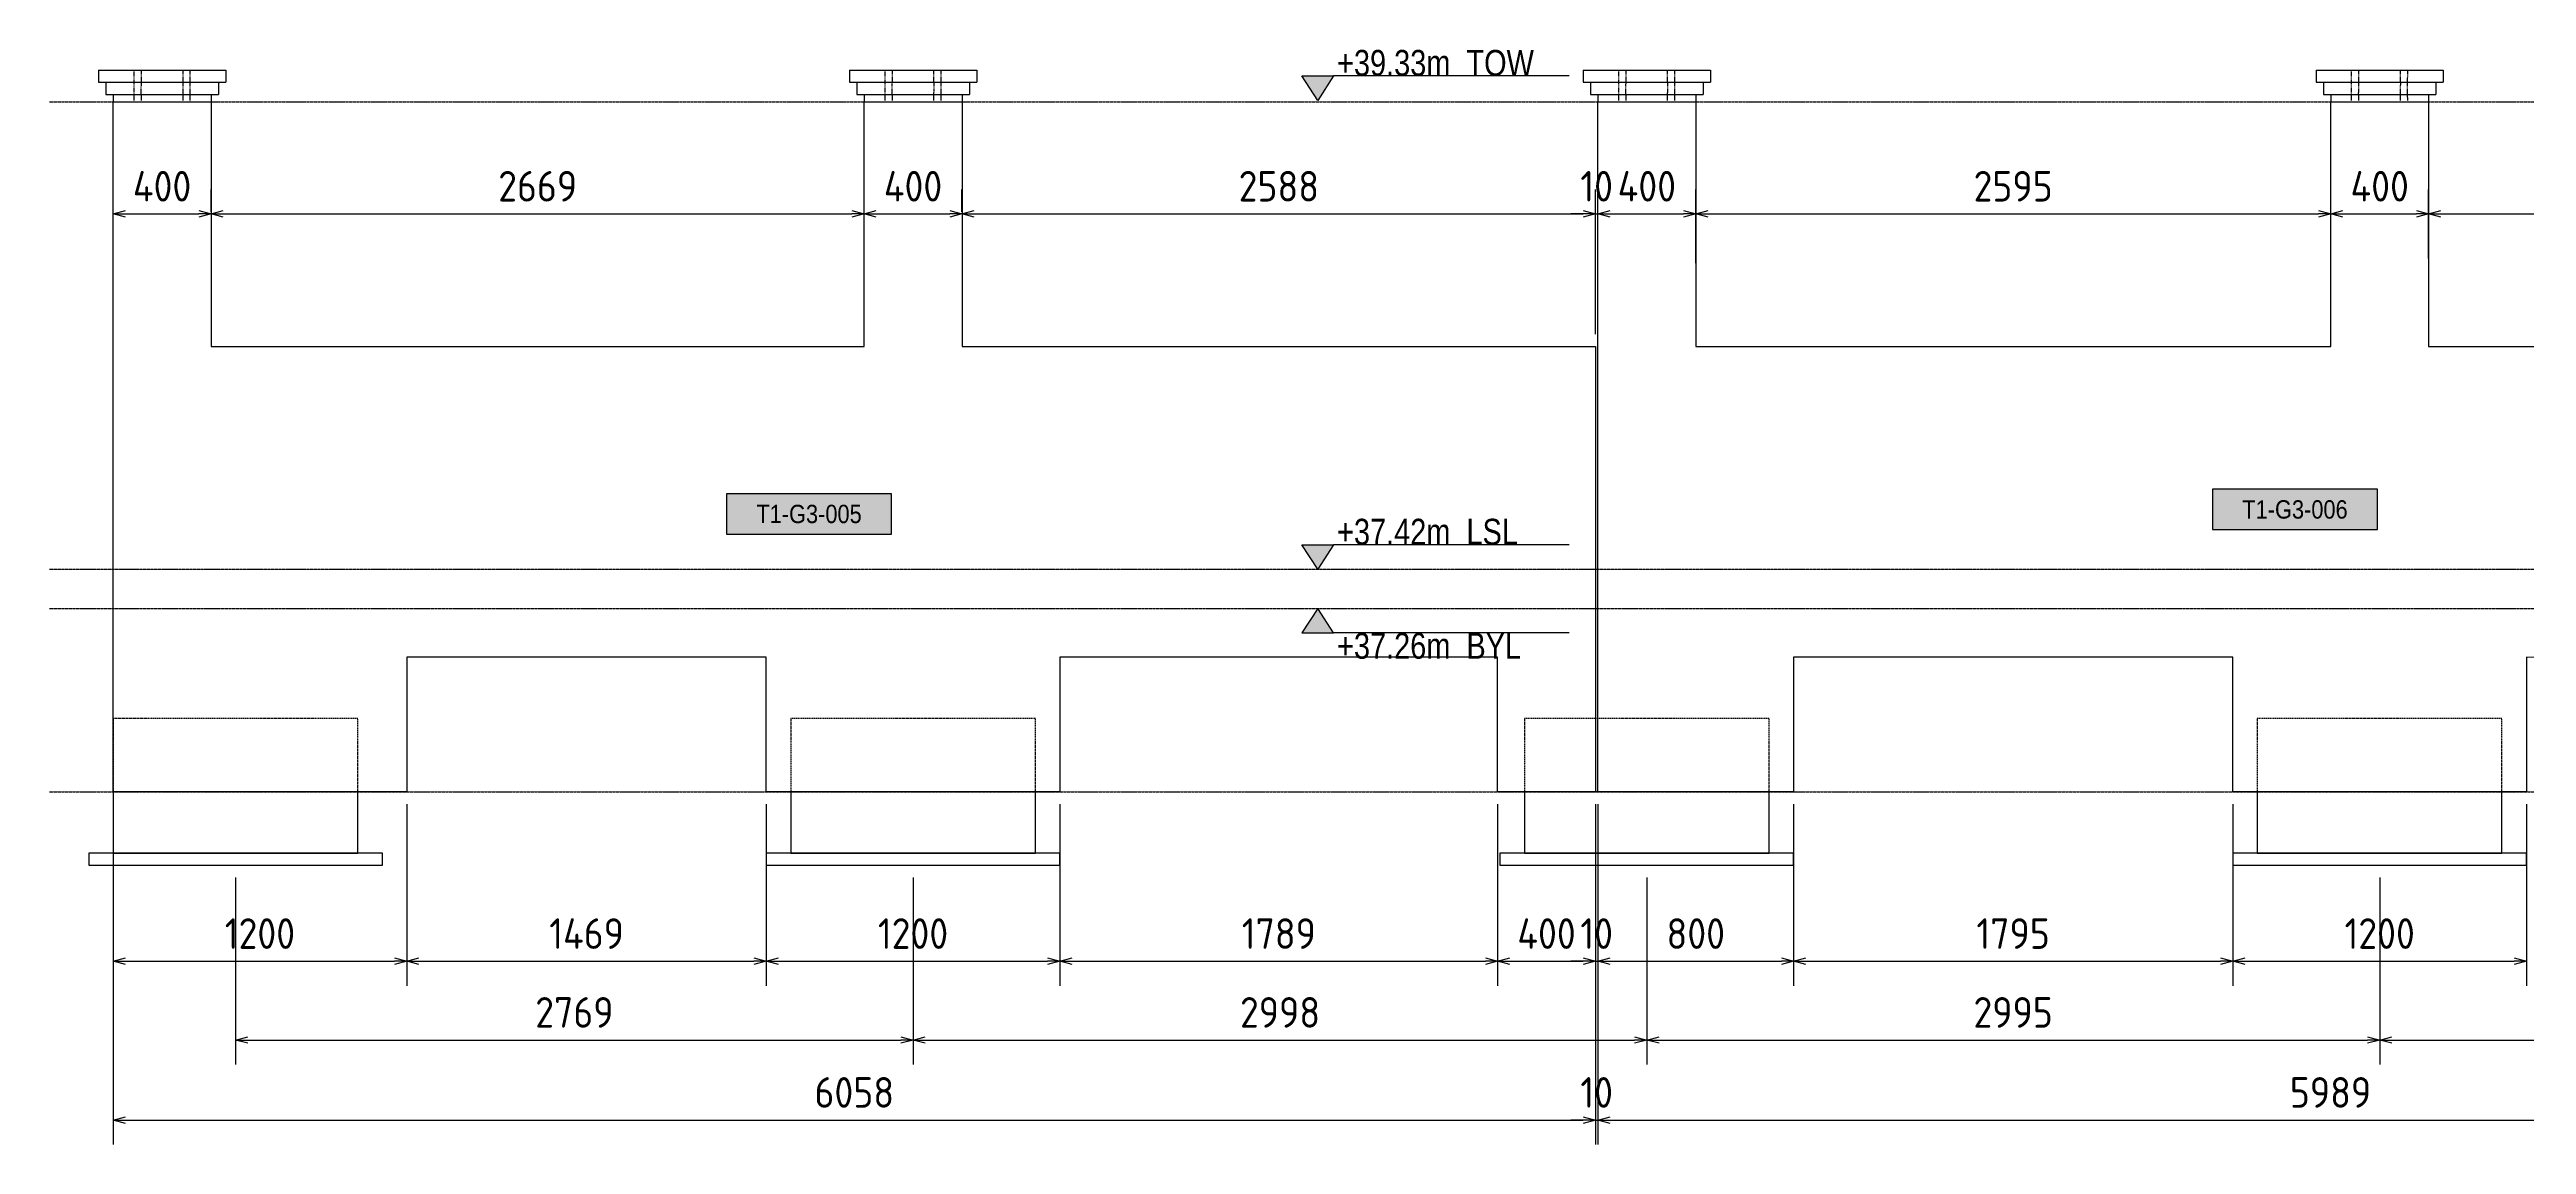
# Model space of a CAD drawing. Header units: centimetres. Extents: x -6122352 to 7132207, y -1694241 to 1947892.
# Drawn here: x 3273007 to 3283130, y 126438 to 130913 of the extents above; entities that cross this region are included whole.
import ezdxf
from ezdxf.enums import TextEntityAlignment as Align

# ---------------------------------------------------------------- set-up
doc = ezdxf.new("R2010")
doc.units = ezdxf.units.CM
doc.header["$MEASUREMENT"] = 0
doc.header["$PDMODE"] = 66
doc.header["$PDSIZE"] = 100
for name, pattern in [('23585-XR-AR-END-SETTING OUT PLAN$0$HIDDEN', [0.375, 0.25, -0.125]), ('DASHED2', [0.375, 0.25, -0.125]), ('DXK_LINE_DOT2', [3.9198, 1.9599, -1.9599])]:
    doc.linetypes.add(name, pattern=pattern)
for name, color, linetype in [('@MI-TYPE-01', 30, 'Continuous'), ('JML-Dimension', 1, 'Continuous'), ('PANEL-TAGS', 7, 'Continuous'), ('SECTION', 130, 'Continuous')]:
    doc.layers.add(name, color=color, linetype=linetype)
doc.styles.add('PANELTAG_STYLE', font='arial.ttf')
doc.styles.add('Schueco-BEMSTIL', font='isocpeur.ttf', dxfattribs={"width": 0.9})
doc.styles.add('txt-Pisa-std', font='arial.ttf', dxfattribs={"width": 0.8})
doc.dimstyles.new('MI- JWC-TXT-2.5 MM', dxfattribs={"dimscale": 1.5, "dimtxt": 2.5, "dimasz": 1, "dimexe": 2, "dimexo": 1, "dimgap": 1, "dimtad": 1, "dimdec": 0, "dimdsep": 46, "dimtxsty": 'Schueco-BEMSTIL', "dimblk": 'OPEN30', "dimcen": 0, "dimdle": 2, "dimclrd": 140, "dimclre": 8, "dimclrt": 40, "dimadec": 0, "dimazin": 2, "dimtfac": 1, "dimtdec": 0, "dimtix": 1, "dimtmove": 2, "dimatfit": 3, "dimldrblk": 'OPEN', "dimfxl": 2, "dimlwd": -1, "dimlwe": -1, "dimarcsym": 0})

# ---------------------------------------------------------------- blocks, each defined once
blk = doc.blocks.new('*U2058')
at = {"layer": 'JML-Dimension'}
h = blk.add_hatch(color=10, dxfattribs=at)
h.dxf.hatch_style = 1
h.paths.add_polyline_path([(0, 0), (-1.54, 2.37), (1.54, 2.37)])
blk.add_line((24.31, 2.37), (1.54, 2.37), dxfattribs=at)
blk.add_lwpolyline([(0, 0), (-1.54, 2.37), (1.54, 2.37), (0, 0)], dxfattribs=at)
at = {"color": 5, "style": 'txt-Pisa-std', "width": 0.8}
blk.add_attdef('+0.0', text='', height=2.5, dxfattribs=at).set_placement((1.87, 2.37), align=Align.BOTTOM_LEFT)
blk = doc.blocks.new('T1-FOOTING ELEVATION')
at = {"color": 9}
blk.add_lwpolyline([(-600, -250), (600, -250), (600, -300), (-600, -300)], close=True, dxfattribs=at)
at = {"layer": '@MI-TYPE-01', "color": 114, "linetype": '23585-XR-AR-END-SETTING OUT PLAN$0$HIDDEN', "ltscale": 20, "true_color": 0x139b48}
blk.add_lwpolyline([(-500, 0), (-500, 300), (500, 300), (500, 0)], dxfattribs=at)
at = {"layer": '@MI-TYPE-01', "color": 114, "true_color": 0x139b48}
blk.add_lwpolyline([(-500, 0), (500, 0), (500, -250), (-500, -250)], close=True, dxfattribs=at)
blk = doc.blocks.new('COPING')
at = {"color": 144, "linetype": 'Continuous', "true_color": 0x1571b2}
for p, q in [((-40577, 19537), (-40057, 19537)), ((-40577, 19537), (-40577, 19487)), ((-40057, 19537), (-40057, 19487)), ((-40577, 19487), (-40057, 19487)), ((-40547, 19487), (-40547, 19437)), ((-40547, 19437), (-40087, 19437)), ((-40517, 19437), (-40517, 19407)), ((-40117, 19437), (-40117, 19407)), ((-40087, 19487), (-40087, 19437)), ((-40517, 19407), (-40117, 19407))]:
    blk.add_line(p, q, dxfattribs=at)
at = {"color": 144, "linetype": 'DXK_LINE_DOT2', "true_color": 0x1571b2}
for p, q in [((-40432, 19437), (-40432, 19537)), ((-40402, 19487), (-40402, 19537)), ((-40232, 19487), (-40232, 19537)), ((-40203, 19487), (-40202, 19537)), ((-40432, 19407), (-40432, 19437)), ((-40403, 19438), (-40402, 19487)), ((-40402, 19407), (-40402, 19437)), ((-40232, 19438), (-40231, 19487)), ((-40232, 19407), (-40232, 19437)), ((-40203, 19438), (-40203, 19486)), ((-40202, 19407), (-40203, 19437))]:
    blk.add_line(p, q, dxfattribs=at)
blk = doc.blocks.new('_Open30')
at = {"color": 0, "linetype": 'ByBlock', "lineweight": -2}
for p, q in [((-1, 0.27), (0, 0)), ((0, 0), (-1, -0.27)), ((0, 0), (-1, 0))]:
    blk.add_line(p, q, dxfattribs=at)
blk = doc.blocks.new('*D5105')
at = {"layer": '@MI-TYPE-01', "color": 8, "transparency": 16777216}
for p, q in [((3273267, 127829), (3273267, 127087)), ((3274467, 127829), (3274467, 127087))]:
    blk.add_line(p, q, dxfattribs=at)
at = {"layer": '@MI-TYPE-01', "color": 140, "transparency": 16777216}
blk.add_line((3273317, 127187), (3274417, 127187), dxfattribs=at)
at = {"layer": 'Defpoints', "color": 0, "transparency": 16777216}
for p in [(3273267, 127879), (3274467, 127879), (3274467, 127187)]:
    blk.add_point(p, dxfattribs=at)
at = {"layer": '@MI-TYPE-01', "color": 140, "transparency": 16777216, "xscale": 50, "yscale": 50, "zscale": 50, "rotation": 180}
blk.add_blockref('_Open30', (3273267, 127187), dxfattribs=at)
at = {"layer": '@MI-TYPE-01', "color": 140, "transparency": 16777216, "xscale": 50, "yscale": 50, "zscale": 50}
blk.add_blockref('_Open30', (3274467, 127187), dxfattribs=at)
at = {"layer": '@MI-TYPE-01', "color": 40, "transparency": 16777216, "insert": (3273867, 127300), "char_height": 125, "attachment_point": 5, "style": 'Schueco-BEMSTIL'}
blk.add_mtext('1200', dxfattribs=at)
blk = doc.blocks.new('_Open')
at = {"color": 0, "linetype": 'ByBlock', "lineweight": -2}
for p, q in [((-1, 0.2), (0, 0)), ((-1, -0.2), (0, 0)), ((0, 0), (-1, 0))]:
    blk.add_line(p, q, dxfattribs=at)
blk = doc.blocks.new('*D5106')
at = {"layer": '@MI-TYPE-01', "color": 8, "transparency": 16777216}
for p, q in [((3274467, 127829), (3274467, 127087)), ((3275936, 127829), (3275936, 127087))]:
    blk.add_line(p, q, dxfattribs=at)
at = {"layer": '@MI-TYPE-01', "color": 140, "transparency": 16777216}
blk.add_line((3274517, 127187), (3275886, 127187), dxfattribs=at)
at = {"layer": 'Defpoints', "color": 0, "transparency": 16777216}
for p in [(3274467, 127879), (3275936, 127879), (3275936, 127187)]:
    blk.add_point(p, dxfattribs=at)
at = {"layer": '@MI-TYPE-01', "color": 140, "transparency": 16777216, "xscale": 50, "yscale": 50, "zscale": 50, "rotation": 180}
blk.add_blockref('_Open30', (3274467, 127187), dxfattribs=at)
at = {"layer": '@MI-TYPE-01', "color": 140, "transparency": 16777216, "xscale": 50, "yscale": 50, "zscale": 50}
blk.add_blockref('_Open30', (3275936, 127187), dxfattribs=at)
at = {"layer": '@MI-TYPE-01', "color": 40, "transparency": 16777216, "insert": (3275202, 127300), "char_height": 125, "attachment_point": 5, "style": 'Schueco-BEMSTIL'}
blk.add_mtext('1469', dxfattribs=at)
blk = doc.blocks.new('*D5107')
at = {"layer": '@MI-TYPE-01', "color": 8, "transparency": 16777216}
for p, q in [((3275936, 127829), (3275936, 127087)), ((3277136, 127829), (3277136, 127087))]:
    blk.add_line(p, q, dxfattribs=at)
at = {"layer": '@MI-TYPE-01', "color": 140, "transparency": 16777216}
blk.add_line((3275986, 127187), (3277086, 127187), dxfattribs=at)
at = {"layer": 'Defpoints', "color": 0, "transparency": 16777216}
for p in [(3275936, 127879), (3277136, 127879), (3277136, 127187)]:
    blk.add_point(p, dxfattribs=at)
at = {"layer": '@MI-TYPE-01', "color": 140, "transparency": 16777216, "xscale": 50, "yscale": 50, "zscale": 50, "rotation": 180}
blk.add_blockref('_Open30', (3275936, 127187), dxfattribs=at)
at = {"layer": '@MI-TYPE-01', "color": 140, "transparency": 16777216, "xscale": 50, "yscale": 50, "zscale": 50}
blk.add_blockref('_Open30', (3277136, 127187), dxfattribs=at)
at = {"layer": '@MI-TYPE-01', "color": 40, "transparency": 16777216, "insert": (3276536, 127300), "char_height": 125, "attachment_point": 5, "style": 'Schueco-BEMSTIL'}
blk.add_mtext('1200', dxfattribs=at)
blk = doc.blocks.new('*D5108')
at = {"layer": '@MI-TYPE-01', "color": 8, "transparency": 16777216}
for p, q in [((3277136, 127829), (3277136, 127087)), ((3278925, 127829), (3278925, 127087))]:
    blk.add_line(p, q, dxfattribs=at)
at = {"layer": '@MI-TYPE-01', "color": 140, "transparency": 16777216}
blk.add_line((3277186, 127187), (3278875, 127187), dxfattribs=at)
at = {"layer": 'Defpoints', "color": 0, "transparency": 16777216}
for p in [(3277136, 127879), (3278925, 127879), (3278925, 127187)]:
    blk.add_point(p, dxfattribs=at)
at = {"layer": '@MI-TYPE-01', "color": 140, "transparency": 16777216, "xscale": 50, "yscale": 50, "zscale": 50, "rotation": 180}
blk.add_blockref('_Open30', (3277136, 127187), dxfattribs=at)
at = {"layer": '@MI-TYPE-01', "color": 140, "transparency": 16777216, "xscale": 50, "yscale": 50, "zscale": 50}
blk.add_blockref('_Open30', (3278925, 127187), dxfattribs=at)
at = {"layer": '@MI-TYPE-01', "color": 40, "transparency": 16777216, "insert": (3278031, 127300), "char_height": 125, "attachment_point": 5, "style": 'Schueco-BEMSTIL'}
blk.add_mtext('1789', dxfattribs=at)
blk = doc.blocks.new('*D5109')
at = {"layer": '@MI-TYPE-01', "color": 8, "transparency": 16777216}
for p, q in [((3278925, 127829), (3278925, 127087)), ((3279325, 127829), (3279325, 127087))]:
    blk.add_line(p, q, dxfattribs=at)
at = {"layer": '@MI-TYPE-01', "color": 140, "transparency": 16777216}
blk.add_line((3278975, 127187), (3279275, 127187), dxfattribs=at)
at = {"layer": 'Defpoints', "color": 0, "transparency": 16777216}
for p in [(3278925, 127879), (3279325, 127879), (3279325, 127187)]:
    blk.add_point(p, dxfattribs=at)
at = {"layer": '@MI-TYPE-01', "color": 140, "transparency": 16777216, "xscale": 50, "yscale": 50, "zscale": 50, "rotation": 180}
blk.add_blockref('_Open30', (3278925, 127187), dxfattribs=at)
at = {"layer": '@MI-TYPE-01', "color": 140, "transparency": 16777216, "xscale": 50, "yscale": 50, "zscale": 50}
blk.add_blockref('_Open30', (3279325, 127187), dxfattribs=at)
at = {"layer": '@MI-TYPE-01', "color": 40, "transparency": 16777216, "insert": (3279125, 127300), "char_height": 125, "attachment_point": 5, "style": 'Schueco-BEMSTIL'}
blk.add_mtext('400', dxfattribs=at)
blk = doc.blocks.new('*D5110')
at = {"layer": '@MI-TYPE-01', "color": 8, "transparency": 16777216}
for p, q in [((3279325, 127829), (3279325, 127087)), ((3279335, 127829), (3279335, 127087))]:
    blk.add_line(p, q, dxfattribs=at)
at = {"layer": '@MI-TYPE-01', "color": 140, "transparency": 16777216}
for p, q in [((3279275, 127187), (3279225, 127187)), ((3279325, 127187), (3279335, 127187)), ((3279385, 127187), (3279435, 127187))]:
    blk.add_line(p, q, dxfattribs=at)
at = {"layer": 'Defpoints', "color": 0, "transparency": 16777216}
for p in [(3279325, 127879), (3279335, 127879), (3279335, 127187)]:
    blk.add_point(p, dxfattribs=at)
at = {"layer": '@MI-TYPE-01', "color": 140, "transparency": 16777216, "xscale": 50, "yscale": 50, "zscale": 50}
blk.add_blockref('_Open30', (3279325, 127187), dxfattribs=at)
at = {"layer": '@MI-TYPE-01', "color": 140, "transparency": 16777216, "xscale": 50, "yscale": 50, "zscale": 50, "rotation": 180}
blk.add_blockref('_Open30', (3279335, 127187), dxfattribs=at)
at = {"layer": '@MI-TYPE-01', "color": 40, "transparency": 16777216, "insert": (3279330, 127300), "char_height": 125, "attachment_point": 5, "style": 'Schueco-BEMSTIL'}
blk.add_mtext('10', dxfattribs=at)
blk = doc.blocks.new('*D5111')
at = {"layer": '@MI-TYPE-01', "color": 8, "transparency": 16777216}
for p, q in [((3279335, 127829), (3279335, 127087)), ((3280135, 127829), (3280135, 127087))]:
    blk.add_line(p, q, dxfattribs=at)
at = {"layer": '@MI-TYPE-01', "color": 140, "transparency": 16777216}
blk.add_line((3279385, 127187), (3280085, 127187), dxfattribs=at)
at = {"layer": 'Defpoints', "color": 0, "transparency": 16777216}
for p in [(3279335, 127879), (3280135, 127879), (3280135, 127187)]:
    blk.add_point(p, dxfattribs=at)
at = {"layer": '@MI-TYPE-01', "color": 140, "transparency": 16777216, "xscale": 50, "yscale": 50, "zscale": 50, "rotation": 180}
blk.add_blockref('_Open30', (3279335, 127187), dxfattribs=at)
at = {"layer": '@MI-TYPE-01', "color": 140, "transparency": 16777216, "xscale": 50, "yscale": 50, "zscale": 50}
blk.add_blockref('_Open30', (3280135, 127187), dxfattribs=at)
at = {"layer": '@MI-TYPE-01', "color": 40, "transparency": 16777216, "insert": (3279735, 127300), "char_height": 125, "attachment_point": 5, "style": 'Schueco-BEMSTIL'}
blk.add_mtext('800', dxfattribs=at)
blk = doc.blocks.new('*D5112')
at = {"layer": '@MI-TYPE-01', "color": 8, "transparency": 16777216}
for p, q in [((3280135, 127829), (3280135, 127087)), ((3281930, 127829), (3281930, 127087))]:
    blk.add_line(p, q, dxfattribs=at)
at = {"layer": '@MI-TYPE-01', "color": 140, "transparency": 16777216}
blk.add_line((3280185, 127187), (3281880, 127187), dxfattribs=at)
at = {"layer": 'Defpoints', "color": 0, "transparency": 16777216}
for p in [(3280135, 127879), (3281930, 127879), (3281930, 127187)]:
    blk.add_point(p, dxfattribs=at)
at = {"layer": '@MI-TYPE-01', "color": 140, "transparency": 16777216, "xscale": 50, "yscale": 50, "zscale": 50, "rotation": 180}
blk.add_blockref('_Open30', (3280135, 127187), dxfattribs=at)
at = {"layer": '@MI-TYPE-01', "color": 140, "transparency": 16777216, "xscale": 50, "yscale": 50, "zscale": 50}
blk.add_blockref('_Open30', (3281930, 127187), dxfattribs=at)
at = {"layer": '@MI-TYPE-01', "color": 40, "transparency": 16777216, "insert": (3281032, 127300), "char_height": 125, "attachment_point": 5, "style": 'Schueco-BEMSTIL'}
blk.add_mtext('1795', dxfattribs=at)
blk = doc.blocks.new('*D5113')
at = {"layer": '@MI-TYPE-01', "color": 8, "transparency": 16777216}
for p, q in [((3281930, 127829), (3281930, 127087)), ((3283130, 127829), (3283130, 127087))]:
    blk.add_line(p, q, dxfattribs=at)
at = {"layer": '@MI-TYPE-01', "color": 140, "transparency": 16777216}
blk.add_line((3281980, 127187), (3283080, 127187), dxfattribs=at)
at = {"layer": 'Defpoints', "color": 0, "transparency": 16777216}
for p in [(3281930, 127879), (3283130, 127879), (3283130, 127187)]:
    blk.add_point(p, dxfattribs=at)
at = {"layer": '@MI-TYPE-01', "color": 140, "transparency": 16777216, "xscale": 50, "yscale": 50, "zscale": 50, "rotation": 180}
blk.add_blockref('_Open30', (3281930, 127187), dxfattribs=at)
at = {"layer": '@MI-TYPE-01', "color": 140, "transparency": 16777216, "xscale": 50, "yscale": 50, "zscale": 50}
blk.add_blockref('_Open30', (3283130, 127187), dxfattribs=at)
at = {"layer": '@MI-TYPE-01', "color": 40, "transparency": 16777216, "insert": (3282530, 127300), "char_height": 125, "attachment_point": 5, "style": 'Schueco-BEMSTIL'}
blk.add_mtext('1200', dxfattribs=at)
blk = doc.blocks.new('*D5122')
at = {"layer": '@MI-TYPE-01', "color": 8, "transparency": 16777216}
for p, q in [((3273767, 127529), (3273767, 126765)), ((3276536, 127529), (3276536, 126765))]:
    blk.add_line(p, q, dxfattribs=at)
at = {"layer": '@MI-TYPE-01', "color": 140, "transparency": 16777216}
blk.add_line((3273817, 126865), (3276486, 126865), dxfattribs=at)
at = {"layer": 'Defpoints', "color": 0, "transparency": 16777216}
for p in [(3273767, 127579), (3276536, 127579), (3276536, 126865)]:
    blk.add_point(p, dxfattribs=at)
at = {"layer": '@MI-TYPE-01', "color": 140, "transparency": 16777216, "xscale": 50, "yscale": 50, "zscale": 50, "rotation": 180}
blk.add_blockref('_Open30', (3273767, 126865), dxfattribs=at)
at = {"layer": '@MI-TYPE-01', "color": 140, "transparency": 16777216, "xscale": 50, "yscale": 50, "zscale": 50}
blk.add_blockref('_Open30', (3276536, 126865), dxfattribs=at)
at = {"layer": '@MI-TYPE-01', "color": 40, "transparency": 16777216, "insert": (3275152, 126978), "char_height": 125, "attachment_point": 5, "style": 'Schueco-BEMSTIL'}
blk.add_mtext('2769', dxfattribs=at)
blk = doc.blocks.new('*D5123')
at = {"layer": '@MI-TYPE-01', "color": 8, "transparency": 16777216}
for p, q in [((3276536, 127529), (3276536, 126765)), ((3279535, 127529), (3279535, 126765))]:
    blk.add_line(p, q, dxfattribs=at)
at = {"layer": '@MI-TYPE-01', "color": 140, "transparency": 16777216}
blk.add_line((3276586, 126865), (3279485, 126865), dxfattribs=at)
at = {"layer": 'Defpoints', "color": 0, "transparency": 16777216}
for p in [(3276536, 127579), (3279535, 127579), (3279535, 126865)]:
    blk.add_point(p, dxfattribs=at)
at = {"layer": '@MI-TYPE-01', "color": 140, "transparency": 16777216, "xscale": 50, "yscale": 50, "zscale": 50, "rotation": 180}
blk.add_blockref('_Open30', (3276536, 126865), dxfattribs=at)
at = {"layer": '@MI-TYPE-01', "color": 140, "transparency": 16777216, "xscale": 50, "yscale": 50, "zscale": 50}
blk.add_blockref('_Open30', (3279535, 126865), dxfattribs=at)
at = {"layer": '@MI-TYPE-01', "color": 40, "transparency": 16777216, "insert": (3278036, 126978), "char_height": 125, "attachment_point": 5, "style": 'Schueco-BEMSTIL'}
blk.add_mtext('2998', dxfattribs=at)
blk = doc.blocks.new('*D5124')
at = {"layer": '@MI-TYPE-01', "color": 8, "transparency": 16777216}
for p, q in [((3279535, 127529), (3279535, 126765)), ((3282530, 127529), (3282530, 126765))]:
    blk.add_line(p, q, dxfattribs=at)
at = {"layer": '@MI-TYPE-01', "color": 140, "transparency": 16777216}
blk.add_line((3279585, 126865), (3282480, 126865), dxfattribs=at)
at = {"layer": 'Defpoints', "color": 0, "transparency": 16777216}
for p in [(3279535, 127579), (3282530, 127579), (3282530, 126865)]:
    blk.add_point(p, dxfattribs=at)
at = {"layer": '@MI-TYPE-01', "color": 140, "transparency": 16777216, "xscale": 50, "yscale": 50, "zscale": 50, "rotation": 180}
blk.add_blockref('_Open30', (3279535, 126865), dxfattribs=at)
at = {"layer": '@MI-TYPE-01', "color": 140, "transparency": 16777216, "xscale": 50, "yscale": 50, "zscale": 50}
blk.add_blockref('_Open30', (3282530, 126865), dxfattribs=at)
at = {"layer": '@MI-TYPE-01', "color": 40, "transparency": 16777216, "insert": (3281032, 126978), "char_height": 125, "attachment_point": 5, "style": 'Schueco-BEMSTIL'}
blk.add_mtext('2995', dxfattribs=at)
blk = doc.blocks.new('*D5125')
at = {"layer": '@MI-TYPE-01', "color": 8, "transparency": 16777216}
for p, q in [((3282530, 127529), (3282530, 126765)), ((3285504, 127529), (3285504, 126765))]:
    blk.add_line(p, q, dxfattribs=at)
at = {"layer": '@MI-TYPE-01', "color": 140, "transparency": 16777216}
blk.add_line((3282580, 126865), (3285454, 126865), dxfattribs=at)
at = {"layer": 'Defpoints', "color": 0, "transparency": 16777216}
for p in [(3282530, 127579), (3285504, 127579), (3285504, 126865)]:
    blk.add_point(p, dxfattribs=at)
at = {"layer": '@MI-TYPE-01', "color": 140, "transparency": 16777216, "xscale": 50, "yscale": 50, "zscale": 50, "rotation": 180}
blk.add_blockref('_Open30', (3282530, 126865), dxfattribs=at)
at = {"layer": '@MI-TYPE-01', "color": 140, "transparency": 16777216, "xscale": 50, "yscale": 50, "zscale": 50}
blk.add_blockref('_Open30', (3285504, 126865), dxfattribs=at)
at = {"layer": '@MI-TYPE-01', "color": 40, "transparency": 16777216, "insert": (3284017, 126978), "char_height": 125, "attachment_point": 5, "style": 'Schueco-BEMSTIL'}
blk.add_mtext('2974', dxfattribs=at)
blk = doc.blocks.new('*D5128')
at = {"layer": '@MI-TYPE-01', "color": 8, "transparency": 16777216}
for p, q in [((3273267, 127829), (3273267, 126438)), ((3279325, 127829), (3279325, 126438))]:
    blk.add_line(p, q, dxfattribs=at)
at = {"layer": '@MI-TYPE-01', "color": 140, "transparency": 16777216}
blk.add_line((3273317, 126538), (3279275, 126538), dxfattribs=at)
at = {"layer": 'Defpoints', "color": 0, "transparency": 16777216}
for p in [(3273267, 127879), (3279325, 127879), (3279325, 126538)]:
    blk.add_point(p, dxfattribs=at)
at = {"layer": '@MI-TYPE-01', "color": 140, "transparency": 16777216, "xscale": 50, "yscale": 50, "zscale": 50, "rotation": 180}
blk.add_blockref('_Open30', (3273267, 126538), dxfattribs=at)
at = {"layer": '@MI-TYPE-01', "color": 140, "transparency": 16777216, "xscale": 50, "yscale": 50, "zscale": 50}
blk.add_blockref('_Open30', (3279325, 126538), dxfattribs=at)
at = {"layer": '@MI-TYPE-01', "color": 40, "transparency": 16777216, "insert": (3276296, 126651), "char_height": 125, "attachment_point": 5, "style": 'Schueco-BEMSTIL'}
blk.add_mtext('6058', dxfattribs=at)
blk = doc.blocks.new('*D5129')
at = {"layer": '@MI-TYPE-01', "color": 8, "transparency": 16777216}
for p, q in [((3279325, 127829), (3279325, 126438)), ((3279335, 127829), (3279335, 126438))]:
    blk.add_line(p, q, dxfattribs=at)
at = {"layer": '@MI-TYPE-01', "color": 140, "transparency": 16777216}
for p, q in [((3279275, 126538), (3279225, 126538)), ((3279325, 126538), (3279335, 126538)), ((3279385, 126538), (3279435, 126538))]:
    blk.add_line(p, q, dxfattribs=at)
at = {"layer": 'Defpoints', "color": 0, "transparency": 16777216}
for p in [(3279325, 127879), (3279335, 127879), (3279335, 126538)]:
    blk.add_point(p, dxfattribs=at)
at = {"layer": '@MI-TYPE-01', "color": 140, "transparency": 16777216, "xscale": 50, "yscale": 50, "zscale": 50}
blk.add_blockref('_Open30', (3279325, 126538), dxfattribs=at)
at = {"layer": '@MI-TYPE-01', "color": 140, "transparency": 16777216, "xscale": 50, "yscale": 50, "zscale": 50, "rotation": 180}
blk.add_blockref('_Open30', (3279335, 126538), dxfattribs=at)
at = {"layer": '@MI-TYPE-01', "color": 40, "transparency": 16777216, "insert": (3279330, 126651), "char_height": 125, "attachment_point": 5, "style": 'Schueco-BEMSTIL'}
blk.add_mtext('10', dxfattribs=at)
blk = doc.blocks.new('*D5130')
at = {"layer": '@MI-TYPE-01', "color": 8, "transparency": 16777216}
for p, q in [((3279335, 127829), (3279335, 126438)), ((3285323, 127829), (3285323, 126438))]:
    blk.add_line(p, q, dxfattribs=at)
at = {"layer": '@MI-TYPE-01', "color": 140, "transparency": 16777216}
blk.add_line((3279385, 126538), (3285273, 126538), dxfattribs=at)
at = {"layer": 'Defpoints', "color": 0, "transparency": 16777216}
for p in [(3279335, 127879), (3285323, 127879), (3285323, 126538)]:
    blk.add_point(p, dxfattribs=at)
at = {"layer": '@MI-TYPE-01', "color": 140, "transparency": 16777216, "xscale": 50, "yscale": 50, "zscale": 50, "rotation": 180}
blk.add_blockref('_Open30', (3279335, 126538), dxfattribs=at)
at = {"layer": '@MI-TYPE-01', "color": 140, "transparency": 16777216, "xscale": 50, "yscale": 50, "zscale": 50}
blk.add_blockref('_Open30', (3285323, 126538), dxfattribs=at)
at = {"layer": '@MI-TYPE-01', "color": 40, "transparency": 16777216, "insert": (3282329, 126651), "char_height": 125, "attachment_point": 5, "style": 'Schueco-BEMSTIL'}
blk.add_mtext('5989', dxfattribs=at)
blk = doc.blocks.new('*D5133')
at = {"layer": '@MI-TYPE-01', "color": 8, "transparency": 16777216}
for p, q in [((3273267, 130249), (3273267, 130341)), ((3273667, 130249), (3273667, 130341))]:
    blk.add_line(p, q, dxfattribs=at)
at = {"layer": '@MI-TYPE-01', "color": 140, "transparency": 16777216}
blk.add_line((3273317, 130241), (3273617, 130241), dxfattribs=at)
at = {"layer": 'Defpoints', "color": 0, "transparency": 16777216}
for p in [(3273267, 130199), (3273667, 130241), (3273667, 130199)]:
    blk.add_point(p, dxfattribs=at)
at = {"layer": '@MI-TYPE-01', "color": 140, "transparency": 16777216, "xscale": 50, "yscale": 50, "zscale": 50, "rotation": 180}
blk.add_blockref('_Open30', (3273267, 130241), dxfattribs=at)
at = {"layer": '@MI-TYPE-01', "color": 140, "transparency": 16777216, "xscale": 50, "yscale": 50, "zscale": 50}
blk.add_blockref('_Open30', (3273667, 130241), dxfattribs=at)
at = {"layer": '@MI-TYPE-01', "color": 40, "transparency": 16777216, "insert": (3273467, 130354), "char_height": 125, "attachment_point": 5, "style": 'Schueco-BEMSTIL'}
blk.add_mtext('400', dxfattribs=at)
blk = doc.blocks.new('*D5134')
at = {"layer": '@MI-TYPE-01', "color": 8, "transparency": 16777216}
for p, q in [((3273667, 130249), (3273667, 130341)), ((3276336, 130249), (3276336, 130341))]:
    blk.add_line(p, q, dxfattribs=at)
at = {"layer": '@MI-TYPE-01', "color": 140, "transparency": 16777216}
blk.add_line((3273717, 130241), (3276286, 130241), dxfattribs=at)
at = {"layer": 'Defpoints', "color": 0, "transparency": 16777216}
for p in [(3273667, 130199), (3276336, 130241), (3276336, 130199)]:
    blk.add_point(p, dxfattribs=at)
at = {"layer": '@MI-TYPE-01', "color": 140, "transparency": 16777216, "xscale": 50, "yscale": 50, "zscale": 50, "rotation": 180}
blk.add_blockref('_Open30', (3273667, 130241), dxfattribs=at)
at = {"layer": '@MI-TYPE-01', "color": 140, "transparency": 16777216, "xscale": 50, "yscale": 50, "zscale": 50}
blk.add_blockref('_Open30', (3276336, 130241), dxfattribs=at)
at = {"layer": '@MI-TYPE-01', "color": 40, "transparency": 16777216, "insert": (3275002, 130354), "char_height": 125, "attachment_point": 5, "style": 'Schueco-BEMSTIL'}
blk.add_mtext('2669', dxfattribs=at)
blk = doc.blocks.new('*D5135')
at = {"layer": '@MI-TYPE-01', "color": 8, "transparency": 16777216}
for p, q in [((3276336, 130249), (3276336, 130341)), ((3276736, 130249), (3276736, 130341))]:
    blk.add_line(p, q, dxfattribs=at)
at = {"layer": '@MI-TYPE-01', "color": 140, "transparency": 16777216}
blk.add_line((3276386, 130241), (3276686, 130241), dxfattribs=at)
at = {"layer": 'Defpoints', "color": 0, "transparency": 16777216}
for p in [(3276336, 130199), (3276736, 130241), (3276736, 130199)]:
    blk.add_point(p, dxfattribs=at)
at = {"layer": '@MI-TYPE-01', "color": 140, "transparency": 16777216, "xscale": 50, "yscale": 50, "zscale": 50, "rotation": 180}
blk.add_blockref('_Open30', (3276336, 130241), dxfattribs=at)
at = {"layer": '@MI-TYPE-01', "color": 140, "transparency": 16777216, "xscale": 50, "yscale": 50, "zscale": 50}
blk.add_blockref('_Open30', (3276736, 130241), dxfattribs=at)
at = {"layer": '@MI-TYPE-01', "color": 40, "transparency": 16777216, "insert": (3276536, 130354), "char_height": 125, "attachment_point": 5, "style": 'Schueco-BEMSTIL'}
blk.add_mtext('400', dxfattribs=at)
blk = doc.blocks.new('*D5136')
at = {"layer": '@MI-TYPE-01', "color": 8, "transparency": 16777216}
for p, q in [((3276736, 130249), (3276736, 130341)), ((3279325, 129749), (3279325, 130341))]:
    blk.add_line(p, q, dxfattribs=at)
at = {"layer": '@MI-TYPE-01', "color": 140, "transparency": 16777216}
blk.add_line((3276786, 130241), (3279275, 130241), dxfattribs=at)
at = {"layer": 'Defpoints', "color": 0, "transparency": 16777216}
for p in [(3276736, 130199), (3279325, 130241), (3279325, 129699)]:
    blk.add_point(p, dxfattribs=at)
at = {"layer": '@MI-TYPE-01', "color": 140, "transparency": 16777216, "xscale": 50, "yscale": 50, "zscale": 50, "rotation": 180}
blk.add_blockref('_Open30', (3276736, 130241), dxfattribs=at)
at = {"layer": '@MI-TYPE-01', "color": 140, "transparency": 16777216, "xscale": 50, "yscale": 50, "zscale": 50}
blk.add_blockref('_Open30', (3279325, 130241), dxfattribs=at)
at = {"layer": '@MI-TYPE-01', "color": 40, "transparency": 16777216, "insert": (3278031, 130354), "char_height": 125, "attachment_point": 5, "style": 'Schueco-BEMSTIL'}
blk.add_mtext('2588', dxfattribs=at)
blk = doc.blocks.new('*D5137')
at = {"layer": '@MI-TYPE-01', "color": 8, "transparency": 16777216}
for p, q in [((3279325, 129749), (3279325, 130341)), ((3279335, 129753), (3279335, 130341))]:
    blk.add_line(p, q, dxfattribs=at)
at = {"layer": '@MI-TYPE-01', "color": 140, "transparency": 16777216}
for p, q in [((3279275, 130241), (3279225, 130241)), ((3279325, 130241), (3279335, 130241)), ((3279385, 130241), (3279435, 130241))]:
    blk.add_line(p, q, dxfattribs=at)
at = {"layer": 'Defpoints', "color": 0, "transparency": 16777216}
for p in [(3279335, 130241), (3279325, 129699), (3279335, 129703)]:
    blk.add_point(p, dxfattribs=at)
at = {"layer": '@MI-TYPE-01', "color": 140, "transparency": 16777216, "xscale": 50, "yscale": 50, "zscale": 50}
blk.add_blockref('_Open30', (3279325, 130241), dxfattribs=at)
at = {"layer": '@MI-TYPE-01', "color": 140, "transparency": 16777216, "xscale": 50, "yscale": 50, "zscale": 50, "rotation": 180}
blk.add_blockref('_Open30', (3279335, 130241), dxfattribs=at)
at = {"layer": '@MI-TYPE-01', "color": 40, "transparency": 16777216, "insert": (3279330, 130354), "char_height": 125, "attachment_point": 5, "style": 'Schueco-BEMSTIL'}
blk.add_mtext('10', dxfattribs=at)
blk = doc.blocks.new('*D5138')
at = {"layer": '@MI-TYPE-01', "color": 8, "transparency": 16777216}
for p, q in [((3279335, 129753), (3279335, 130341)), ((3279735, 130040), (3279735, 130341))]:
    blk.add_line(p, q, dxfattribs=at)
at = {"layer": '@MI-TYPE-01', "color": 140, "transparency": 16777216}
blk.add_line((3279385, 130241), (3279685, 130241), dxfattribs=at)
at = {"layer": 'Defpoints', "color": 0, "transparency": 16777216}
for p in [(3279735, 130241), (3279735, 129990), (3279335, 129703)]:
    blk.add_point(p, dxfattribs=at)
at = {"layer": '@MI-TYPE-01', "color": 140, "transparency": 16777216, "xscale": 50, "yscale": 50, "zscale": 50, "rotation": 180}
blk.add_blockref('_Open30', (3279335, 130241), dxfattribs=at)
at = {"layer": '@MI-TYPE-01', "color": 140, "transparency": 16777216, "xscale": 50, "yscale": 50, "zscale": 50}
blk.add_blockref('_Open30', (3279735, 130241), dxfattribs=at)
at = {"layer": '@MI-TYPE-01', "color": 40, "transparency": 16777216, "insert": (3279535, 130354), "char_height": 125, "attachment_point": 5, "style": 'Schueco-BEMSTIL'}
blk.add_mtext('400', dxfattribs=at)
blk = doc.blocks.new('*D5139')
at = {"layer": '@MI-TYPE-01', "color": 8, "transparency": 16777216}
for p, q in [((3279735, 130040), (3279735, 130341)), ((3282330, 130000), (3282330, 130341))]:
    blk.add_line(p, q, dxfattribs=at)
at = {"layer": '@MI-TYPE-01', "color": 140, "transparency": 16777216}
blk.add_line((3279785, 130241), (3282280, 130241), dxfattribs=at)
at = {"layer": 'Defpoints', "color": 0, "transparency": 16777216}
for p in [(3282330, 130241), (3279735, 129990), (3282330, 129950)]:
    blk.add_point(p, dxfattribs=at)
at = {"layer": '@MI-TYPE-01', "color": 140, "transparency": 16777216, "xscale": 50, "yscale": 50, "zscale": 50, "rotation": 180}
blk.add_blockref('_Open30', (3279735, 130241), dxfattribs=at)
at = {"layer": '@MI-TYPE-01', "color": 140, "transparency": 16777216, "xscale": 50, "yscale": 50, "zscale": 50}
blk.add_blockref('_Open30', (3282330, 130241), dxfattribs=at)
at = {"layer": '@MI-TYPE-01', "color": 40, "transparency": 16777216, "insert": (3281032, 130354), "char_height": 125, "attachment_point": 5, "style": 'Schueco-BEMSTIL'}
blk.add_mtext('2595', dxfattribs=at)
blk = doc.blocks.new('*D5140')
at = {"layer": '@MI-TYPE-01', "color": 8, "transparency": 16777216}
for p, q in [((3282330, 130000), (3282330, 130341)), ((3282730, 130059), (3282730, 130341))]:
    blk.add_line(p, q, dxfattribs=at)
at = {"layer": '@MI-TYPE-01', "color": 140, "transparency": 16777216}
blk.add_line((3282380, 130241), (3282680, 130241), dxfattribs=at)
at = {"layer": 'Defpoints', "color": 0, "transparency": 16777216}
for p in [(3282730, 130241), (3282730, 130009), (3282330, 129950)]:
    blk.add_point(p, dxfattribs=at)
at = {"layer": '@MI-TYPE-01', "color": 140, "transparency": 16777216, "xscale": 50, "yscale": 50, "zscale": 50, "rotation": 180}
blk.add_blockref('_Open30', (3282330, 130241), dxfattribs=at)
at = {"layer": '@MI-TYPE-01', "color": 140, "transparency": 16777216, "xscale": 50, "yscale": 50, "zscale": 50}
blk.add_blockref('_Open30', (3282730, 130241), dxfattribs=at)
at = {"layer": '@MI-TYPE-01', "color": 40, "transparency": 16777216, "insert": (3282530, 130354), "char_height": 125, "attachment_point": 5, "style": 'Schueco-BEMSTIL'}
blk.add_mtext('400', dxfattribs=at)
blk = doc.blocks.new('*D5141')
at = {"layer": '@MI-TYPE-01', "color": 8, "transparency": 16777216}
for p, q in [((3282730, 130059), (3282730, 130341)), ((3285323, 129749), (3285323, 130341))]:
    blk.add_line(p, q, dxfattribs=at)
at = {"layer": '@MI-TYPE-01', "color": 140, "transparency": 16777216}
blk.add_line((3282780, 130241), (3285273, 130241), dxfattribs=at)
at = {"layer": 'Defpoints', "color": 0, "transparency": 16777216}
for p in [(3285323, 130241), (3282730, 130009), (3285323, 129699)]:
    blk.add_point(p, dxfattribs=at)
at = {"layer": '@MI-TYPE-01', "color": 140, "transparency": 16777216, "xscale": 50, "yscale": 50, "zscale": 50, "rotation": 180}
blk.add_blockref('_Open30', (3282730, 130241), dxfattribs=at)
at = {"layer": '@MI-TYPE-01', "color": 140, "transparency": 16777216, "xscale": 50, "yscale": 50, "zscale": 50}
blk.add_blockref('_Open30', (3285323, 130241), dxfattribs=at)
at = {"layer": '@MI-TYPE-01', "color": 40, "transparency": 16777216, "insert": (3284027, 130354), "char_height": 125, "attachment_point": 5, "style": 'Schueco-BEMSTIL'}
blk.add_mtext('2594', dxfattribs=at)
blk = doc.blocks.new('PANELTAG')
at = {"layer": 'PANEL-TAGS', "color": 1}
blk.add_lwpolyline([(-13.5, -3.3), (13.5, -3.3), (13.5, 3.3), (-13.5, 3.3)], close=True, dxfattribs=at)
at = {"layer": 'PANEL-TAGS', "color": 40, "true_color": 0xffd700}
blk.add_solid([(-13.5, -3.3), (13.5, -3.3), (-13.5, 3.3), (13.5, 3.3)], dxfattribs=at)
at = {"layer": 'PANEL-TAGS', "color": 5, "style": 'PANELTAG_STYLE', "width": 0.85}
blk.add_attdef('TAGNO', text='', height=3, dxfattribs=at).set_placement((0, 0), align=Align.MIDDLE)

msp = doc.modelspace()

# ---------------------------------------------------------------- linework, layer by layer
at = {"color": 160, "linetype": 'DASHED2', "ltscale": 5}
for points in [[(3273007.08174, 130699.01906), (3291601.96219, 130699.01906)], [(3273007.08174, 128789.01906), (3291836.89199, 128789.01906)], [(3273007.08174, 128629.01906), (3291836.89199, 128629.01906)], [(3273007.08174, 127879.01906), (3291836.89199, 127879.01906)]]:
    msp.add_lwpolyline(points, dxfattribs=at)
at = {"layer": '@MI-TYPE-01', "color": 30}
for points in [[(3273267.42693, 129699.01906), (3273267.42693, 130699.01906), (3273667.42693, 130699.01906), (3273667.42693, 129699.01906), (3276336.42693, 129699.01906), (3276336.42693, 130699.01906), (3276736.42693, 130699.01906), (3276736.42693, 129699.01906), (3279324.82352, 129699.01906), (3279325.25792, 127879.01906), (3278925.25792, 127879.01906), (3278925.16409, 128429.01906), (3277136.42693, 128429.01906), (3277136.42693, 127879.01906), (3275936.42693, 127879.01906), (3275936.42693, 128429.01906), (3274467.42693, 128429.01906), (3274467.42693, 127879.01906), (3273267.42693, 127879.01906), (3273267.42693, 129699.01906)], [(3279334.82352, 128429.01906), (3279334.82352, 130699.01906), (3279734.82352, 130699.01906), (3279734.82352, 129699.01906), (3282329.82352, 129699.01906), (3282329.82352, 130699.01906), (3282729.82352, 130699.01906), (3282729.82352, 129699.01906), (3285323.36741, 129699.01906), (3285323.36741, 127879.01906), (3284923.36741, 127879.01906), (3284923.36741, 128418.94639), (3283129.82352, 128429.01906), (3283129.82352, 127879.01906), (3281929.82352, 127879.01906), (3281929.82352, 128429.01906), (3280134.82352, 128429.01906), (3280134.82352, 127879.01906), (3279334.82352, 127879.01906), (3279334.82352, 128429.01906)]]:
    msp.add_lwpolyline(points, dxfattribs=at)

# ---------------------------------------------------------------- block references
for p in [(3313784.53135, 111291.70086), (3316853.53135, 111291.70086), (3319851.92794, 111291.70086), (3322846.92794, 111291.70086)]:
    msp.add_blockref('COPING', p)
at = {"layer": '@MI-TYPE-01', "color": 30, "xscale": -1}
for p in [(3273767.42693, 127879.01906), (3276536.42693, 127879.01906), (3279534.82352, 127879.01906), (3282529.82352, 127879.01906)]:
    msp.add_blockref('T1-FOOTING ELEVATION', p, dxfattribs=at)
at = {"layer": 'PANEL-TAGS', "color": 30}
ref = msp.add_blockref('PANELTAG', (3276111.06237, 129014.8385), dxfattribs=dict(at, xscale=25, yscale=25, zscale=25))
ref.add_attrib('TAGNO', 'T1-G3-005', dxfattribs={"color": 5, "height": 75, "style": 'PANELTAG_STYLE', "width": 0.85}).set_placement((3276111.06237, 129014.8385), align=Align.MIDDLE_CENTER)
ref = msp.add_blockref('PANELTAG', (3282183.87529, 129033.30698), dxfattribs=dict(at, xscale=25, yscale=25, zscale=25))
ref.add_attrib('TAGNO', 'T1-G3-006', dxfattribs={"color": 5, "height": 75, "style": 'PANELTAG_STYLE', "width": 0.85}).set_placement((3282183.87529, 129033.30698), align=Align.MIDDLE_CENTER)
at = {"layer": 'SECTION', "color": 6}
ref = msp.add_blockref('*U2058', (3278189.79984, 130705.01906), dxfattribs=dict(at, xscale=42.30147098076819, yscale=42.30147098076819, zscale=42.30147098076819))
ref.add_attrib('+0.0', '+39.33m  TOW', (3278268.92849, 130805.27612), dxfattribs={"layer": 'JML-Dimension', "color": 5, "height": 105.7536775, "style": 'txt-Pisa-std', "width": 0.8})
ref = msp.add_blockref('*U2058', (3278189.79984, 128789.01906), dxfattribs=dict(at, xscale=42.30147098076819, yscale=42.30147098076819, zscale=42.30147098076819))
ref.add_attrib('+0.0', '+37.42m  LSL', (3278268.92849, 128889.27613), dxfattribs={"layer": 'JML-Dimension', "color": 5, "height": 105.7536775, "style": 'txt-Pisa-std', "width": 0.8})
ref = msp.add_blockref('*U2058', (3278189.79984, 128629.01906), dxfattribs=dict(at, xscale=-42.30147098076819, yscale=42.30147098076819, zscale=42.30147098076819, rotation=180))
ref.add_attrib('+0.0', '+37.26m  BYL', (3278268.92849, 128423.08046), dxfattribs={"layer": 'JML-Dimension', "color": 5, "height": 105.7536775, "style": 'txt-Pisa-std', "width": 0.8})

# ---------------------------------------------------------------- dimensions: what is measured, and where the dimension line sits
at = {"layer": '@MI-TYPE-01', "color": 30}
for base, p1, p2, picture, middle in [((3273667.42693, 130241.42969), (3273267.42693, 130199.01906), (3273667.42693, 130199.01906), '*D5133', (3273467.42693, 130353.92969)), ((3276336.42693, 130241.42969), (3273667.42693, 130199.01906), (3276336.42693, 130199.01906), '*D5134', (3275001.92693, 130353.92969)), ((3276736.42693, 130241.42969), (3276336.42693, 130199.01906), (3276736.42693, 130199.01906), '*D5135', (3276536.42693, 130353.92969)), ((3279324.82352, 130241.42969), (3276736.42693, 130199.01906), (3279324.82352, 129699.01906), '*D5136', (3278030.62523, 130353.92969)), ((3279334.82352, 130241.42969), (3279324.82352, 129699.01906), (3279334.82352, 129703.25725), '*D5137', (3279329.82352, 130353.92969)), ((3279734.82352, 130241.42969), (3279334.82352, 129703.25725), (3279734.82352, 129989.91869), '*D5138', (3279534.82352, 130353.92969)), ((3282329.82352, 130241.42969), (3279734.82352, 129989.91869), (3282329.82352, 129950.304), '*D5139', (3281032.32352, 130353.92969)), ((3282729.82352, 130241.42969), (3282329.82352, 129950.304), (3282729.82352, 130009.34783), '*D5140', (3282529.82352, 130353.92969)), ((3285323.36741, 130241.42969), (3282729.82352, 130009.34783), (3285323.36741, 129699.01906), '*D5141', (3284026.59547, 130353.92969)), ((3274467.42693, 127187.49466), (3273267.42693, 127879.01906), (3274467.42693, 127879.01906), '*D5105', (3273867.42693, 127299.99466)), ((3279325.25792, 126538.24982), (3273267.42693, 127879.01906), (3279325.25792, 127879.01906), '*D5128', (3276296.34243, 126650.74982)), ((3275936.42693, 127187.49466), (3274467.42693, 127879.01906), (3275936.42693, 127879.01906), '*D5106', (3275201.92693, 127299.99466)), ((3277136.42693, 127187.49466), (3275936.42693, 127879.01906), (3277136.42693, 127879.01906), '*D5107', (3276536.42693, 127299.99466)), ((3278925.25792, 127187.49466), (3277136.42693, 127879.01906), (3278925.25792, 127879.01906), '*D5108', (3278030.84243, 127299.99466)), ((3279325.25792, 127187.49466), (3278925.25792, 127879.01906), (3279325.25792, 127879.01906), '*D5109', (3279125.25792, 127299.99466)), ((3279334.82352, 127187.49466), (3279325.25792, 127879.01906), (3279334.82352, 127879.01906), '*D5110', (3279330.04072, 127299.99466)), ((3279334.82352, 126538.24982), (3279325.25792, 127879.01906), (3279334.82352, 127879.01906), '*D5129', (3279330.04072, 126650.74982)), ((3280134.82352, 127187.49466), (3279334.82352, 127879.01906), (3280134.82352, 127879.01906), '*D5111', (3279734.82352, 127299.99466)), ((3285323.36741, 126538.24982), (3279334.82352, 127879.01906), (3285323.36741, 127879.01906), '*D5130', (3282329.09547, 126650.74982)), ((3281929.82352, 127187.49466), (3280134.82352, 127879.01906), (3281929.82352, 127879.01906), '*D5112', (3281032.32352, 127299.99466)), ((3283129.82352, 127187.49466), (3281929.82352, 127879.01906), (3283129.82352, 127879.01906), '*D5113', (3282529.82352, 127299.99466)), ((3276536.42693, 126865.04504), (3273767.42693, 127579.01906), (3276536.42693, 127579.01906), '*D5122', (3275151.92693, 126977.54504)), ((3279534.82352, 126865.04504), (3276536.42693, 127579.01906), (3279534.82352, 127579.01906), '*D5123', (3278035.62523, 126977.54504)), ((3282529.82352, 126865.04504), (3279534.82352, 127579.01906), (3282529.82352, 127579.01906), '*D5124', (3281032.32352, 126977.54504)), ((3285504.17311, 126865.04504), (3282529.82352, 127579.01906), (3285504.17311, 127579.01906), '*D5125', (3284016.99832, 126977.54504))]:
    dim = msp.add_linear_dim(base=base, p1=p1, p2=p2, dimstyle='MI- JWC-TXT-2.5 MM', dxfattribs=at)
    dim.commit()
    dim.dimension.update_dxf_attribs({"geometry": picture, "text_midpoint": middle})

doc.saveas('drawing.dxf')
